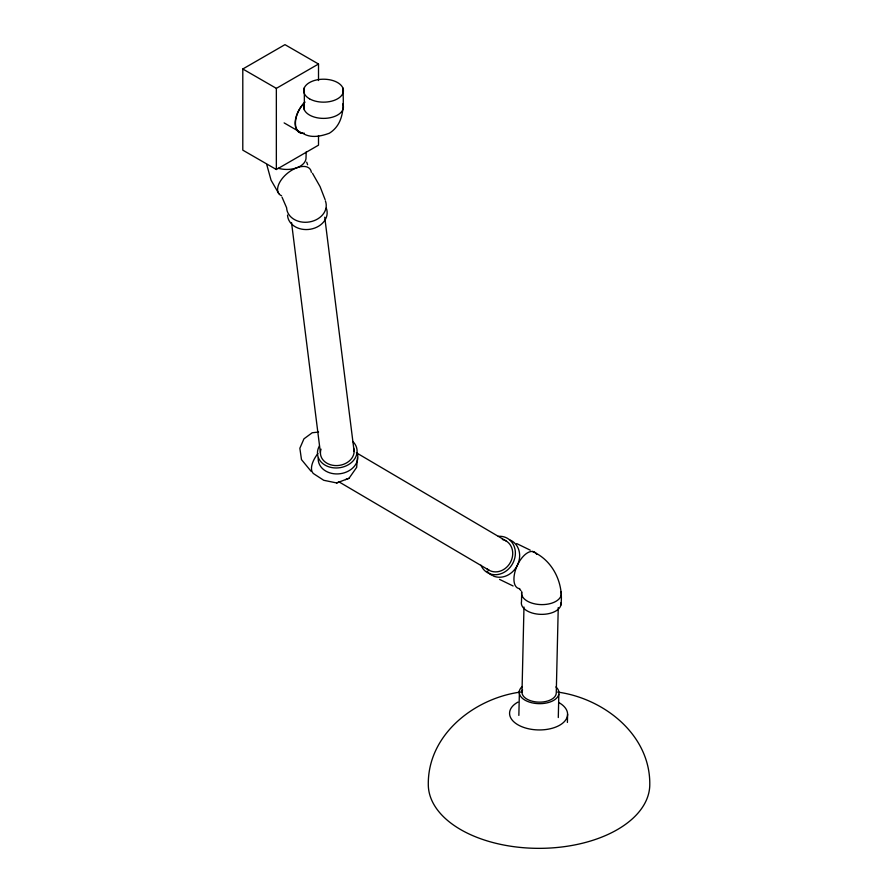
<?xml version="1.0" encoding="UTF-8"?>
<svg xmlns="http://www.w3.org/2000/svg" width="893" height="893" viewBox="0 0 893 893"><rect width="100%" height="100%" fill="white"/><g stroke="black" fill="none" stroke-linecap="round" stroke-linejoin="round"><path stroke-width="1.34" d="M518.855 715.405L519.425 690.847M521.992 692.332L523.979 607.028M558.248 607.575L556.261 692.879A17.134 9.533 1.3 0 1 536.894 702.021A17.134 9.533 1.3 0 1 522.572 689.876M558.292 717.548L558.828 694.363M560.904 605.063C563.874 583.375 552.946 560.324 532.418 551.461M567.401 722.448L567.591 714.188M306.21 151.933L306.031 157.179A19.88 12.134 1.9 0 1 278.158 168.241M357.39 458.142L356.664 467.363L349.04 478.28L336.672 482.946L323.757 480.289L314.303 474.15A19.88 9.801 -48.8 0 1 317.941 453.532M318.511 135.546L318.511 145.168L276.35 169.514L242.796 150.147L242.796 68.995L284.967 44.65L318.511 64.017L318.511 80.526M242.796 68.995L276.35 88.362L318.511 64.017M336.672 482.946L339.965 481.718M345.524 479.608L349.04 478.28M520.507 692.064C474.239 698.326 427.792 734.682 428.294 784.411A110.743 63.939 0 0 0 539.037 848.35A110.743 63.939 0 0 0 649.78 784.411C650.283 734.682 603.847 698.326 557.567 692.064M318.589 432.045L312.204 432.759L303.944 438.843L299.858 448.253L301.477 459.605L311.077 471.281M530.23 550.155L516.667 543.569M513.118 585.987L499.555 579.39M284.13 122.899L302.158 133.314M356.363 452.773L505.94 540.857M339.351 482.075L488.929 570.147M519.291 588.587L520.898 590.63M278.806 193.636L271.048 180.163L266.739 164.546M312.472 173.242L320.074 186.626L325.13 199.697M282.032 197.197L286.62 207.779A19.88 15.84 -7.2 0 0 309.625 221.911A19.88 15.84 -7.2 0 0 325.409 200.936M306.701 162.146L307.605 164.758M324.728 217.189L354.13 451.456M291.531 222.547L320.408 452.684M342.745 87.715C343.738 103.912 345.1 123.346 329.361 133.224C320.699 136.372 310.753 138.515 302.459 133.135A19.88 11.475 -60 0 1 295.471 121.928A19.88 11.475 -60 0 1 304.323 102.918M304.346 87.715L304.346 109.884M276.35 88.362L276.35 169.514M559.007 702.657A29.011 16.141 1.3 0 1 559.174 725.496A29.011 16.141 1.3 0 1 518.152 724.926A29.011 16.141 1.3 0 1 517.985 702.088M502.368 539.45A16.934 14.679 -59.5 0 1 510.506 562.199A16.934 14.679 -59.5 0 1 486.852 568.651M353.606 447.985A16.911 13.473 -7.2 0 1 337.074 465.588A16.911 13.473 -7.2 0 1 321.034 449.168M281.541 195.746A19.88 10.794 -38.7 0 1 288.015 172.807A19.88 10.794 -38.7 0 1 311.344 172.316M560.96 591.825A19.88 11.062 1.3 0 1 541.962 604.617A19.88 11.062 1.3 0 1 521.724 591.791L521.501 601.547A19.88 11.062 1.3 0 0 540.678 614.351A19.88 11.062 1.3 0 0 561.016 602.764M519.659 588.643A19.88 9.879 -66.1 0 1 517.761 564.443A19.88 9.879 -66.1 0 1 536.704 554.352M304.357 133.224A19.88 11.475 -60 0 1 295.136 122.899A19.88 11.475 -60 0 1 305.038 102.092M342.745 103.945A19.88 11.475 0 0 1 323.545 118.389A19.88 11.475 0 0 1 304.346 103.945M555.904 686.94A19.88 11.062 1.3 0 1 552.187 701.15A19.88 11.062 1.3 0 1 526.278 700.838A19.88 11.062 1.3 0 1 522.204 686.527M356.999 452.584A19.88 15.84 -7.2 0 1 340.233 473.714A19.88 15.84 -7.2 0 1 318.243 457.83M352.813 441.51A19.88 15.84 -7.2 0 1 351.742 462.273A19.88 15.84 -7.2 0 1 326.023 465.655A19.88 15.84 -7.2 0 1 319.46 445.908M326.325 208.214A19.88 15.84 -7.2 0 1 310.541 229.188A19.88 15.84 -7.2 0 1 287.535 215.057M510.271 540.109A19.88 17.224 -59.5 0 1 517.482 565.012A19.88 17.224 -59.5 0 1 493.159 575.94M492.043 575.382A19.88 17.224 -59.5 0 1 487.143 571.107M498.272 536.336A19.88 17.224 -59.5 0 1 515.283 551.148A19.88 17.224 -59.5 0 1 501.933 573.373A19.88 17.224 -59.5 0 1 480.936 565.191M309.491 98.799A19.88 11.475 0 0 0 342.745 93.653A19.88 11.475 0 0 0 318.399 79.6A19.88 11.475 0 0 0 309.491 98.799"/></g></svg>
